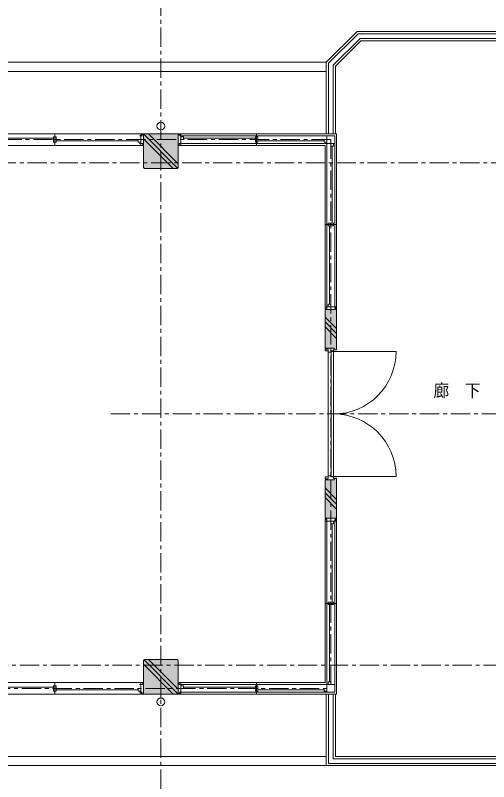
# Model space of a CAD drawing. Units: millimetres at full size, sheet at 1:50; details may follow other scales. Extents: x -19525 to 20275, y -14100 to 14100.
# Drawn here: x 8492 to 14617, y -4195 to 5720 of the extents above; entities that cross this region are included whole.
import ezdxf
from ezdxf.enums import TextEntityAlignment as Align

# ---------------------------------------------------------------- set-up
doc = ezdxf.new("R2010")
doc.units = ezdxf.units.MM
doc.header["$LTSCALE"] = 50
doc.linetypes.add('CHAIN1', pattern=[8, 5, -1, 1, -1])
for name, color, linetype, lineweight in [('0-0_基準線･符号', 7, 'CHAIN1', 9), ('0-3_躯体', 3, 'Continuous', 18), ('0-6_文字', 3, 'Continuous', 18), ('0-7_建具', 7, 'Continuous', 9), ('0-9_仕上(中)', 7, 'Continuous', 9), ('0-A_仕上(細)', 4, 'Continuous', 9), ('0-C_設備', 7, 'Continuous', 9), ('0-E_ハッチ', 4, 'Continuous', 9), ('0-F_その他', 253, 'Continuous', 18)]:
    doc.layers.add(name, color=color, linetype=linetype, lineweight=lineweight)
doc.styles.add('ＭＳ ゴシック', font='')
doc.styles.get('ＭＳ ゴシック').set_extended_font_data('MS Gothic')

msp = doc.modelspace()

# ---------------------------------------------------------------- linework, layer by layer
at = {"layer": '0-0_基準線･符号'}
for p, q in [((10375, 9562.5), (10375, -6937.5)), ((12575, 4112.5), (-11825, 4112.5)), ((12575, 4112.5), (12575, -2987.5)), ((19700, 3812.5), (-19450, 3812.5)), ((-19450, -2687.5), (19700, -2687.5)), ((-11825, -2987.5), (12575, -2987.5))]:
    msp.add_line(p, q, dxfattribs=at)
at = {"layer": '0-3_躯体'}
for p, q in [((10635, 4187.5), (10115, 4187.5)), ((10115, 4187.5), (10115, 4162.5)), ((10600, 3752.5), (10600, 4172.5)), ((10635, 4187.5), (10635, 4162.5)), ((10150, 3752.5), (10150, 4157.5)), ((10165, 3737.5), (10150, 3752.5)), ((10585, 3737.5), (10165, 3737.5)), ((10585, 3737.5), (10600, 3752.5)), ((12500, 1912.5), (12500, 1412.5)), ((12650, 1947.5), (12625, 1947.5)), ((12650, 1392.5), (12650, 1947.5)), ((12540, 1402.5), (12500, 1402.5)), ((12500, 1377.5), (12500, 1402.5)), ((12650, 1392.5), (12610, 1392.5)), ((12540, 1377.5), (12500, 1377.5)), ((12540, -252.5), (12500, -252.5)), ((12500, -252.5), (12500, -277.5)), ((12540, -277.5), (12500, -277.5)), ((12620, -287.5), (12500, -287.5)), ((12650, -267.5), (12610, -267.5)), ((12620, -287.5), (12620, -267.5)), ((12650, -822.5), (12650, -267.5)), ((12635, -822.5), (12635, -787.5)), ((12650, -822.5), (12625, -822.5)), ((10165, -2612.5), (10150, -2627.5)), ((10585, -2612.5), (10165, -2612.5)), ((10115, -3037.5), (10115, -3062.5)), ((10635, -3062.5), (10115, -3062.5)), ((10635, -3062.5), (10635, -3037.5))]:
    msp.add_line(p, q, dxfattribs=at)
for points in [[(10115, 4172.5), (10150, 4172.5), (10150, 4037.5)], [(10635, 4172.5), (10600, 4172.5), (10600, 4037.5)], [(12635, 1947.5), (12635, 1912.5), (12500, 1912.5)], [(12500, 1412.5), (12620, 1412.5), (12620, 1392.5)], [(12635, -787.5), (12500, -787.5), (12500, -287.5)], [(10150, -2627.5), (10150, -3047.5), (10115, -3047.5)], [(10600, -3047.5), (10600, -2627.5), (10585, -2612.5)], [(10635, -3047.5), (10600, -3047.5), (10600, -2912.5)]]:
    msp.add_lwpolyline(points, dxfattribs=at)
at = {"layer": '0-6_文字', "linetype": 'CHAIN1'}
msp.add_line((9728.18, 562.5), (18444.95, 562.5), dxfattribs=at)
at = {"layer": '0-7_建具', "color": 4}
for p, q in [((10115, 4187.5), (5635, 4187.5)), ((12650, 4187.5), (10635, 4187.5)), ((12650, 4187.5), (12650, 1947.5)), ((10650, 4162.5), (12510, 4162.5)), ((5635, 4037.5), (10115, 4037.5)), ((12500, 4037.5), (10635, 4037.5)), ((10650, 4062.5), (12510, 4062.5)), ((12500, 4037.5), (12500, 1947.5)), ((12525, 1962.5), (12525, 4047.5)), ((12625, 1962.5), (12625, 4047.5)), ((12540, 1362.5), (12540, -237.5)), ((12610, 1372.5), (13420, 1372.5)), ((12610, -247.5), (13420, -247.5)), ((12500, -2912.5), (12500, -822.5)), ((12525, -837.5), (12525, -2922.5)), ((12625, -837.5), (12625, -2922.5)), ((12650, -3062.5), (12650, -822.5)), ((5635, -2912.5), (10115, -2912.5)), ((12500, -2912.5), (10635, -2912.5)), ((10650, -2937.5), (12510, -2937.5)), ((10115, -3062.5), (5635, -3062.5)), ((12650, -3062.5), (10635, -3062.5)), ((10650, -3037.5), (12510, -3037.5))]:
    msp.add_line(p, q, dxfattribs=at)
at = {"layer": '0-7_建具'}
for p, q in [((9005, 4191.07), (9005, 4033.93)), ((11615, 4191.07), (11615, 4033.93)), ((8988, 4129.64), (7930, 4129.64)), ((9022, 4112.5), (8988, 4112.5)), ((10080, 4095.36), (9022, 4095.36)), ((10135, 4162.5), (10100, 4162.5)), ((10115, 4162.5), (10115, 4062.5)), ((10615, 4162.5), (10650, 4162.5)), ((10635, 4062.5), (10635, 4162.5)), ((10670, 4129.64), (11598, 4129.64)), ((11598, 4112.5), (11632, 4112.5)), ((11632, 4095.36), (12490, 4095.36)), ((12625, 4162.5), (12510, 4162.5)), ((12525, 4062.5), (12525, 4162.5)), ((12525, 4082.5), (12525, 4047.5)), ((12625, 4162.5), (12625, 4047.5)), ((10135, 4062.5), (10100, 4062.5)), ((10115, 4037.5), (10115, 4062.5)), ((10140, 4037.5), (10115, 4037.5)), ((10615, 4062.5), (10650, 4062.5)), ((12545, 4062.5), (12510, 4062.5)), ((12625, 4062.5), (12525, 4062.5)), ((12592.14, 3029.5), (12592.14, 4027.5)), ((12653.57, 3012.5), (12496.43, 3012.5)), ((12557.86, 1982.5), (12557.86, 2995.5)), ((12575, 2995.5), (12575, 3029.5)), ((12525, 1927.5), (12525, 1962.5)), ((12625, 1947.5), (12525, 1947.5)), ((12625, 1927.5), (12625, 1962.5)), ((12610, 1372.5), (12580, 1372.5)), ((12580, 1372.5), (12580, 562.5)), ((12610, 1372.5), (12610, 562.5)), ((12610, 562.5), (12580, 562.5)), ((12580, -247.5), (12580, 562.5)), ((12610, 562.5), (12580, 562.5)), ((12610, -247.5), (12610, 562.5)), ((12610, -247.5), (12580, -247.5)), ((12525, -802.5), (12525, -837.5)), ((12625, -822.5), (12525, -822.5)), ((12592.14, -857.5), (12592.14, -1870.5)), ((12625, -802.5), (12625, -837.5)), ((12575, -1870.5), (12575, -1904.5)), ((12653.57, -1887.5), (12496.43, -1887.5)), ((12557.86, -1904.5), (12557.86, -2902.5)), ((8988, -2970.36), (7930, -2970.36)), ((9005, -3066.07), (9005, -2908.93)), ((10135, -2937.5), (10100, -2937.5)), ((10140, -2912.5), (10115, -2912.5)), ((10115, -2912.5), (10115, -2937.5)), ((10115, -3037.5), (10115, -2937.5)), ((10615, -2937.5), (10650, -2937.5)), ((10635, -2937.5), (10635, -3037.5)), ((10670, -2970.36), (11598, -2970.36)), ((11615, -3066.07), (11615, -2908.93)), ((12545, -2937.5), (12510, -2937.5)), ((12525, -2957.5), (12525, -2922.5)), ((12625, -2937.5), (12525, -2937.5)), ((12525, -2937.5), (12525, -3037.5)), ((12625, -3037.5), (12625, -2922.5)), ((9022, -2987.5), (8988, -2987.5)), ((10080, -3004.64), (9022, -3004.64)), ((10135, -3037.5), (10100, -3037.5)), ((10615, -3037.5), (10650, -3037.5)), ((11598, -2987.5), (11632, -2987.5)), ((11632, -3004.64), (12490, -3004.64)), ((12625, -3037.5), (12510, -3037.5))]:
    msp.add_line(p, q, dxfattribs=at)
for points in [[(9022, 4146.79), (8988, 4146.79), (8988, 4078.21), (9022, 4078.21)], [(11598, 4078.21), (11632, 4078.21), (11632, 4146.79), (11598, 4146.79)], [(10635, 4062.5), (10635, 4037.5), (10610, 4037.5), (10610, 4062.5)], [(12609.29, 2995.5), (12609.29, 3029.5), (12540.71, 3029.5), (12540.71, 2995.5)], [(12525, 1947.5), (12500, 1947.5), (12500, 1922.5), (12525, 1922.5)], [(12525, -822.5), (12500, -822.5), (12500, -797.5), (12525, -797.5)], [(12540.71, -1870.5), (12540.71, -1904.5), (12609.29, -1904.5), (12609.29, -1870.5)], [(9022, -2953.21), (8988, -2953.21), (8988, -3021.79), (9022, -3021.79)], [(10635, -2937.5), (10635, -2912.5), (10610, -2912.5), (10610, -2937.5)], [(11598, -3021.79), (11632, -3021.79), (11632, -2953.21), (11598, -2953.21)]]:
    msp.add_lwpolyline(points, close=True, dxfattribs=at)
for points in [[(10115, 4112.5), (10080, 4112.5), (10080, 4078.21), (10115, 4078.21)], [(10635, 4112.5), (10670, 4112.5), (10670, 4146.79), (10635, 4146.79)], [(12525, 4112.5), (12490, 4112.5), (12490, 4078.21), (12525, 4078.21)], [(10115, 4062.5), (10140, 4062.5), (10140, 4037.5)], [(12575, 4062.5), (12575, 4027.5), (12609.29, 4027.5), (12609.29, 4062.5)], [(12575, 1947.5), (12575, 1982.5), (12540.71, 1982.5), (12540.71, 1947.5)], [(12610, 1397.5), (12610, 1377.5), (12575, 1377.5), (12575, 1362.5), (12540, 1362.5), (12540, 1397.5)], [(12610, -272.5), (12610, -252.5), (12575, -252.5), (12575, -237.5), (12540, -237.5), (12540, -272.5)], [(12575, -822.5), (12575, -857.5), (12609.29, -857.5), (12609.29, -822.5)], [(10115, -2937.5), (10140, -2937.5), (10140, -2912.5)], [(10635, -2987.5), (10670, -2987.5), (10670, -2953.21), (10635, -2953.21)], [(12575, -2937.5), (12575, -2902.5), (12540.71, -2902.5), (12540.71, -2937.5)], [(10115, -2987.5), (10080, -2987.5), (10080, -3021.79), (10115, -3021.79)], [(12525, -2987.5), (12490, -2987.5), (12490, -3021.79), (12525, -3021.79)]]:
    msp.add_lwpolyline(points, dxfattribs=at)
at = {"layer": '0-7_建具', "color": 4}
for centre, start, end in [((12610, 1372.5), 270, 0), ((12610, -247.5), 0, 90)]:
    msp.add_arc(centre, 810, start, end, dxfattribs=at)
at = {"layer": '0-9_仕上(中)'}
for p, q in [((12515, 5112.5), (12915, 5512.5)), ((16585, 5512.5), (12915, 5512.5)), ((12635, 5062.79), (12964.71, 5392.5)), ((12515, 5112.5), (-11765, 5112.5)), ((12515, 5112.5), (12515, 4187.5)), ((12635, 5062.79), (12635, 4187.5)), ((12515, 4992.5), (-11765, 4992.5)), ((12515, -3062.5), (12515, -3987.5)), ((12635, -3062.5), (12635, -3867.5)), ((-11765, -3867.5), (12515, -3867.5)), ((12635, -3867.5), (15330, -3867.5)), ((-11765, -3987.5), (12515, -3987.5)), ((12515, -3987.5), (15450, -3987.5))]:
    msp.add_line(p, q, dxfattribs=at)
msp.add_lwpolyline([(16865, 5062.79), (16535.29, 5392.5), (12964.71, 5392.5)], dxfattribs=at)
at = {"layer": '0-A_仕上(細)'}
for p, q in [((12545, 5100.07), (12927.43, 5482.5)), ((16572.57, 5482.5), (12927.43, 5482.5)), ((12605, 5075.22), (12952.28, 5422.5)), ((12545, 5100.07), (12545, 4187.5)), ((12605, 5075.22), (12605, 4187.5)), ((12545, -3062.5), (12545, -3957.5)), ((12605, -3062.5), (12605, -3897.5)), ((12545, -3957.5), (15420, -3957.5)), ((12605, -3897.5), (15360, -3897.5))]:
    msp.add_line(p, q, dxfattribs=at)
msp.add_lwpolyline([(16895, 4187.5), (16895, 5075.22), (16547.72, 5422.5), (12952.28, 5422.5)], dxfattribs=at)
at = {"layer": '0-C_設備'}
for p, q in [((10375, 4237.5), (10375, 4187.5)), ((10375, -3112.5), (10375, -3062.5))]:
    msp.add_line(p, q, dxfattribs=at)
for centre in [(10375, 4287.5), (10375, -3162.5)]:
    msp.add_circle(centre, 50, dxfattribs=at)
at = {"layer": '0-E_ハッチ'}
for p, q in [((10592.5, 3745), (10150, 4187.5)), ((10213.64, 4187.5), (10600, 3801.14)), ((10150, 4123.86), (10536.36, 3737.5)), ((12500, 1817.22), (12650, 1667.22)), ((12500, 1753.58), (12650, 1603.58)), ((12500, 1689.94), (12650, 1539.94)), ((12500, -392.68), (12650, -542.68)), ((12500, -456.32), (12650, -606.32)), ((12500, -519.96), (12650, -669.96)), ((10150, -2676.14), (10536.36, -3062.5)), ((10592.5, -3055), (10157.5, -2620)), ((10213.64, -2612.5), (10600, -2998.86))]:
    msp.add_line(p, q, dxfattribs=at)
at = {"layer": '0-F_その他'}
for points in [[(10635, 4172.5), (10635, 4187.5), (10115, 4187.5)], [(10635, 4172.5), (10115, 4187.5), (10115, 4172.5)], [(10150, 3752.5), (10600, 3752.5), (10600, 4172.5)], [(10150, 4172.5), (10150, 3752.5), (10600, 4172.5)], [(10150, 3752.5), (10165, 3737.5), (10585, 3737.5)], [(10150, 3752.5), (10585, 3737.5), (10600, 3752.5)], [(12635, 1912.5), (12500, 1912.5), (12500, 1412.5)], [(12635, 1912.5), (12500, 1412.5), (12620, 1412.5)], [(12620, 1392.5), (12650, 1392.5), (12650, 1947.5)], [(12635, 1912.5), (12620, 1392.5), (12650, 1947.5)], [(12635, 1912.5), (12620, 1412.5), (12620, 1392.5)], [(12650, 1947.5), (12635, 1947.5), (12635, 1912.5)], [(12620, -287.5), (12500, -287.5), (12500, -787.5)], [(12620, -287.5), (12500, -787.5), (12635, -787.5)], [(12650, -267.5), (12620, -267.5), (12620, -287.5)], [(12635, -787.5), (12650, -267.5), (12620, -287.5)], [(12635, -822.5), (12650, -822.5), (12650, -267.5)], [(12635, -787.5), (12635, -822.5), (12650, -267.5)], [(10600, -2627.5), (10165, -2612.5), (10150, -2627.5)], [(10600, -2627.5), (10150, -2627.5), (10150, -3047.5)], [(10600, -3047.5), (10600, -2627.5), (10150, -3047.5)], [(10600, -2627.5), (10585, -2612.5), (10165, -2612.5)], [(10115, -3047.5), (10115, -3062.5), (10635, -3062.5)], [(10115, -3047.5), (10635, -3062.5), (10600, -3047.5)], [(10635, -3062.5), (10635, -3047.5), (10600, -3047.5)]]:
    msp.add_solid(points, dxfattribs=at)

# ---------------------------------------------------------------- texts
at = {"layer": '0-6_文字', "color": 2, "style": 'ＭＳ ゴシック', "width": 0.9}
msp.add_text('廊\u3000下', height=165, dxfattribs=at).set_placement((13902.92, 734.96), align=Align.BOTTOM_LEFT)

doc.saveas('drawing.dxf')
